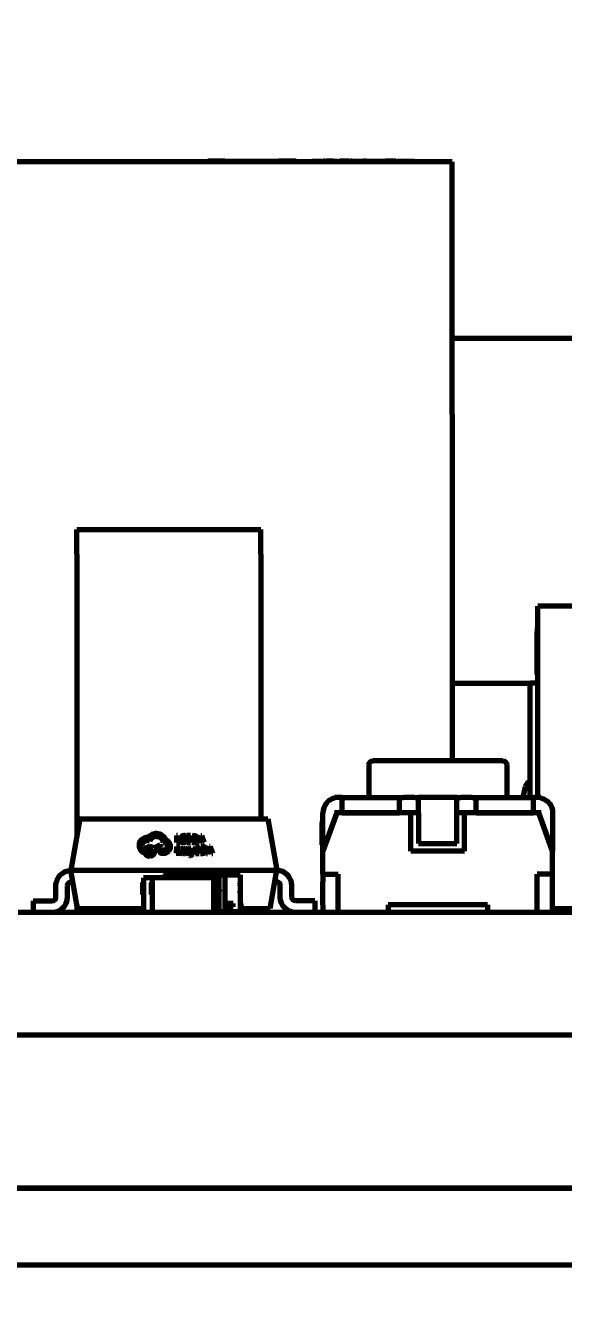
# Model space of a CAD drawing. Header units: millimetres. Extents: x 0 to 1189, y 0 to 841.
# Drawn here: x 566.72 to 573.75, y 577.02 to 593.76 of the extents above; entities that cross this region are included whole.
import ezdxf

# ---------------------------------------------------------------- set-up
doc = ezdxf.new("R2010")
doc.units = ezdxf.units.MM
doc.header["$LTSCALE"] = 0.75
doc.layers.add('FD_Dimensions', color=7, linetype='Continuous', lineweight=35)
doc.layers.add('Visible', color=7, linetype='Continuous', lineweight=70)
doc.styles.get("Standard").update_dxf_attribs({"font": 'arial.ttf'})
doc.dimstyles.new('Dim-ISO-25', dxfattribs={"dimtxt": 3.5, "dimasz": 3.5, "dimexe": 2.1, "dimexo": 2.1, "dimgap": 1.4, "dimtad": 1, "dimzin": 12, "dimdsep": 46, "dimtxsty": 'Standard', "dimcen": 0, "dimazin": 3, "dimtp": 0.1, "dimtm": 0.1, "dimtfac": 0.714286, "dimtmove": 0, "dimatfit": 3, "dimfxl": 1, "dimtzin": 12, "dimarcsym": 0})

# ---------------------------------------------------------------- blocks, each defined once
blk = doc.blocks.new('*D53')
at = {"layer": 'Defpoints', "color": 0, "transparency": 16777216}
for p in [(650.869146, 593.760403), (550.357187, 575.580703), (650.869146, 554.580703)]:
    blk.add_point(p, dxfattribs=at)
at = {"layer": 'FD_Dimensions', "color": 0, "lineweight": -2, "transparency": 16777216}
for p, q in [((650.869146, 591.660403), (650.869146, 552.480703)), ((550.357187, 573.480703), (550.357187, 552.480703)), ((553.857187, 554.580703), (647.369146, 554.580703))]:
    blk.add_line(p, q, dxfattribs=at)
at = {"layer": 'FD_Dimensions', "color": 0, "transparency": 16777216}
for points in [[(553.857187, 555.164037), (553.857187, 553.99737), (550.357187, 554.580703)], [(647.369146, 555.164037), (647.369146, 553.99737), (650.869146, 554.580703)]]:
    blk.add_solid(points, dxfattribs=at)
at = {"layer": 'FD_Dimensions', "color": 0, "transparency": 16777216, "insert": (600.613167, 557.767709), "char_height": 3.5, "attachment_point": 5}
blk.add_mtext('100.51', dxfattribs=at)

msp = doc.modelspace()

# ---------------------------------------------------------------- linework, layer by layer
at = {"layer": 'Visible', "extrusion": (0, 1, 0)}
for p, q in [((572.294, 591.981), (561.094, 591.981)), ((569.18, 591.991), (569.104, 591.991)), ((569.104, 591.991), (569.104, 591.981)), ((569.324, 591.991), (569.18, 591.991)), ((569.324, 591.991), (569.496, 591.991)), ((569.324, 591.991), (569.324, 591.981)), ((569.496, 591.991), (569.677, 591.991)), ((569.677, 591.991), (569.867, 591.991)), ((569.677, 591.991), (569.677, 591.981)), ((569.867, 591.991), (569.919, 591.991)), ((569.867, 591.991), (569.867, 591.981)), ((569.919, 591.991), (570.026, 591.991)), ((569.919, 591.991), (569.919, 591.981)), ((570.19, 591.991), (570.026, 591.991)), ((570.026, 591.991), (570.026, 591.981)), ((570.257, 591.991), (570.19, 591.991)), ((570.257, 591.991), (570.257, 591.981)), ((570.465, 591.991), (570.465, 591.981)), ((570.465, 591.991), (570.602, 591.991)), ((570.602, 591.991), (570.602, 591.981)), ((570.61, 591.991), (570.61, 591.981)), ((570.633, 591.991), (570.61, 591.991)), ((570.633, 591.991), (570.648, 591.991)), ((570.633, 591.991), (570.633, 591.981)), ((570.69, 591.991), (570.648, 591.991)), ((570.746, 591.991), (570.69, 591.991)), ((570.746, 591.991), (570.747, 591.991)), ((570.746, 591.991), (570.746, 591.981)), ((570.747, 591.991), (570.779, 591.991)), ((570.747, 591.991), (570.747, 591.981)), ((570.779, 591.991), (570.779, 591.981)), ((570.779, 591.991), (570.8, 591.991)), ((570.8, 591.991), (570.8, 591.981)), ((570.822, 591.991), (570.822, 591.981)), ((570.871, 591.991), (570.822, 591.991)), ((570.924, 591.991), (570.871, 591.991)), ((570.944, 591.991), (570.924, 591.991)), ((570.944, 591.991), (570.944, 591.981)), ((570.944, 591.991), (570.961, 591.991)), ((570.961, 591.991), (570.961, 591.981)), ((570.961, 591.991), (570.967, 591.991)), ((570.967, 591.991), (570.967, 591.981)), ((570.988, 591.991), (570.967, 591.991)), ((570.988, 591.991), (571.053, 591.991)), ((571.053, 591.991), (571.135, 591.991)), ((571.135, 591.991), (571.135, 591.981)), ((571.17, 591.991), (571.135, 591.991)), ((571.17, 591.991), (571.17, 591.981)), ((571.17, 591.991), (571.306, 591.991)), ((571.306, 591.991), (571.306, 591.981)), ((571.306, 591.991), (571.318, 591.991)), ((571.318, 591.991), (571.354, 591.991)), ((571.318, 591.991), (571.318, 591.981)), ((571.354, 591.991), (571.424, 591.991)), ((571.354, 591.991), (571.354, 591.981)), ((571.523, 591.991), (571.424, 591.991)), ((571.561, 591.991), (571.523, 591.991)), ((571.561, 591.991), (571.561, 591.981)), ((571.575, 591.991), (571.612, 591.991)), ((571.575, 591.991), (571.575, 591.981)), ((571.612, 591.991), (571.636, 591.991)), ((571.612, 591.991), (571.612, 591.981)), ((571.636, 591.991), (571.742, 591.991)), ((571.636, 591.991), (571.636, 591.981)), ((571.742, 591.991), (571.768, 591.991)), ((571.742, 591.991), (571.742, 591.981)), ((571.768, 591.991), (571.804, 591.991)), ((571.768, 591.991), (571.768, 591.981)), ((571.804, 591.991), (571.804, 591.981)), ((572.294, 588.681), (572.294, 591.981)), ((572.294, 589.681), (581.015, 589.681)), ((572.294, 588.681), (572.294, 584.161)), ((567.394, 587.181), (569.794, 587.181)), ((567.394, 586.861), (567.394, 587.181)), ((569.794, 586.861), (569.794, 587.181)), ((567.394, 586.861), (567.394, 583.179)), ((569.794, 586.861), (569.794, 583.401)), ((573.413, 583.681), (573.413, 586.181)), ((573.913, 586.181), (573.413, 586.181)), ((573.403, 585.896), (573.403, 585.85)), ((573.403, 585.896), (573.413, 585.896)), ((573.403, 585.85), (573.413, 585.85)), ((573.403, 585.85), (573.403, 585.846)), ((573.403, 585.663), (573.403, 585.846)), ((573.403, 585.846), (573.413, 585.846)), ((573.403, 585.66), (573.403, 585.663)), ((573.403, 585.663), (573.413, 585.663)), ((573.403, 585.66), (573.413, 585.66)), ((573.403, 585.556), (573.403, 585.66)), ((573.403, 585.373), (573.403, 585.556)), ((573.403, 585.556), (573.413, 585.556)), ((573.403, 585.353), (573.403, 585.373)), ((573.403, 585.373), (573.413, 585.373)), ((573.403, 585.311), (573.403, 585.353)), ((573.403, 585.311), (573.413, 585.311)), ((573.403, 585.286), (573.403, 585.311)), ((573.403, 585.286), (573.413, 585.286)), ((573.313, 585.172), (572.294, 585.172)), ((573.313, 585.181), (573.413, 585.181)), ((573.313, 583.681), (573.313, 585.181)), ((571.207, 584.111), (571.207, 583.681)), ((572.957, 584.161), (571.257, 584.161)), ((573.007, 584.111), (573.007, 583.681)), ((573.22, 583.681), (573.253, 583.824)), ((570.757, 583.674), (570.757, 583.681)), ((570.857, 583.681), (570.757, 583.681)), ((570.857, 583.681), (571.607, 583.681)), ((570.857, 583.481), (570.857, 583.681)), ((571.607, 583.681), (571.657, 583.681)), ((571.607, 583.481), (571.607, 583.681)), ((571.807, 583.681), (571.657, 583.681)), ((571.807, 583.681), (571.857, 583.681)), ((572.357, 583.681), (571.857, 583.681)), ((571.857, 583.681), (571.857, 583.654)), ((571.857, 583.481), (571.857, 583.654)), ((572.357, 583.681), (572.407, 583.681)), ((572.357, 583.654), (572.357, 583.681)), ((572.357, 583.481), (572.357, 583.654)), ((572.557, 583.681), (572.407, 583.681)), ((572.557, 583.681), (572.607, 583.681)), ((572.607, 583.681), (573.357, 583.681)), ((572.607, 583.481), (572.607, 583.681)), ((573.457, 583.681), (573.357, 583.681)), ((573.357, 583.481), (573.357, 583.681)), ((573.457, 583.674), (573.457, 583.681)), ((570.607, 582.981), (570.607, 583.481)), ((570.789, 583.481), (570.607, 582.981)), ((570.789, 583.481), (570.757, 583.481)), ((571.757, 583.481), (570.789, 583.481)), ((570.857, 583.481), (571.607, 583.481)), ((571.807, 583.481), (571.757, 583.481)), ((571.757, 582.981), (571.757, 583.481)), ((571.807, 583.481), (571.757, 583.481)), ((571.857, 583.481), (571.807, 583.481)), ((571.857, 583.481), (571.857, 583.081)), ((572.407, 583.481), (572.357, 583.481)), ((572.357, 583.081), (572.357, 583.481)), ((572.457, 583.481), (572.407, 583.481)), ((572.457, 583.481), (572.407, 583.481)), ((573.425, 583.481), (572.457, 583.481)), ((572.457, 582.981), (572.457, 583.481)), ((572.607, 583.481), (573.357, 583.481)), ((573.457, 583.481), (573.425, 583.481)), ((573.607, 582.981), (573.425, 583.481)), ((573.607, 583.481), (573.607, 582.981)), ((567.433, 583.401), (567.315, 582.731)), ((567.433, 583.401), (569.387, 583.401)), ((569.387, 583.401), (569.587, 583.401)), ((569.587, 583.401), (569.887, 583.401)), ((569.887, 583.401), (570.005, 582.731)), ((570.597, 583.376), (570.597, 583.352)), ((570.597, 583.376), (570.607, 583.376)), ((570.597, 583.352), (570.607, 583.352)), ((570.597, 583.352), (570.597, 583.35)), ((570.597, 583.256), (570.597, 583.35)), ((570.597, 583.35), (570.607, 583.35)), ((568.345, 583.112), (568.345, 583.112)), ((568.693, 583.185), (568.692, 583.095)), ((568.705, 583.185), (568.693, 583.185)), ((568.704, 583.105), (568.705, 583.185)), ((568.74, 583.105), (568.704, 583.105)), ((568.705, 583.185), (568.705, 583.185)), ((568.74, 583.095), (568.74, 583.105)), ((568.744, 583.138), (568.744, 583.138)), ((568.812, 583.17), (568.813, 583.182)), ((568.812, 583.17), (568.812, 583.17)), ((568.812, 583.098), (568.812, 583.109)), ((568.831, 583.184), (568.83, 583.094)), ((568.878, 583.184), (568.831, 583.184)), ((568.842, 583.145), (568.842, 583.174)), ((568.842, 583.174), (568.878, 583.173)), ((568.842, 583.173), (568.878, 583.173)), ((568.875, 583.145), (568.842, 583.145)), ((568.842, 583.105), (568.842, 583.135)), ((568.842, 583.135), (568.875, 583.134)), ((568.842, 583.134), (568.875, 583.134)), ((568.879, 583.104), (568.842, 583.105)), ((568.875, 583.134), (568.875, 583.145)), ((568.875, 583.134), (568.875, 583.134)), ((568.878, 583.173), (568.878, 583.184)), ((568.878, 583.173), (568.878, 583.173)), ((568.879, 583.094), (568.879, 583.104)), ((568.897, 583.184), (568.896, 583.094)), ((568.923, 583.183), (568.897, 583.184)), ((568.909, 583.173), (568.908, 583.104)), ((568.908, 583.104), (568.921, 583.104)), ((568.922, 583.173), (568.909, 583.173)), ((568.922, 583.173), (568.909, 583.173)), ((568.909, 583.173), (568.909, 583.173)), ((568.971, 583.139), (568.971, 583.139)), ((569.011, 583.183), (568.975, 583.093)), ((568.988, 583.093), (568.997, 583.118)), ((568.988, 583.093), (568.997, 583.118)), ((568.997, 583.118), (569.035, 583.117)), ((568.997, 583.118), (569.035, 583.117)), ((568.997, 583.118), (568.997, 583.118)), ((569.015, 583.165), (569.001, 583.128)), ((569.015, 583.165), (569.001, 583.128)), ((569.001, 583.128), (569.032, 583.128)), ((569.023, 583.183), (569.011, 583.183)), ((569.017, 583.171), (569.016, 583.171)), ((569.017, 583.171), (569.016, 583.171)), ((569.016, 583.171), (569.016, 583.171)), ((569.017, 583.171), (569.017, 583.171)), ((569.032, 583.128), (569.018, 583.165)), ((569.031, 583.128), (569.018, 583.165)), ((569.057, 583.093), (569.023, 583.183)), ((569.035, 583.117), (569.044, 583.093)), ((569.035, 583.117), (569.044, 583.093)), ((569.035, 583.117), (569.035, 583.117)), ((570.597, 583.255), (570.597, 583.256)), ((570.597, 583.256), (570.607, 583.256)), ((570.597, 583.255), (570.607, 583.255)), ((570.597, 583.201), (570.597, 583.255)), ((570.597, 583.107), (570.597, 583.201)), ((570.597, 583.201), (570.607, 583.201)), ((570.597, 583.097), (570.597, 583.107)), ((570.597, 583.107), (570.607, 583.107)), ((568.205, 583.058), (568.205, 583.057)), ((568.283, 582.957), (568.283, 582.957)), ((568.48, 583.063), (568.393, 583.019)), ((568.409, 582.983), (568.5, 583.029)), ((568.409, 582.983), (568.5, 583.029)), ((568.409, 582.977), (568.409, 582.983)), ((568.409, 582.977), (568.409, 582.976)), ((568.477, 582.974), (568.477, 582.974)), ((568.5, 583.029), (568.48, 583.063)), ((568.496, 582.954), (568.534, 582.954)), ((568.496, 582.954), (568.534, 582.954)), ((568.496, 582.954), (568.496, 582.954)), ((568.5, 583.029), (568.5, 583.029)), ((568.53, 582.993), (568.501, 582.993)), ((568.522, 583.092), (568.527, 583.092)), ((568.522, 583.092), (568.527, 583.092)), ((568.522, 583.092), (568.522, 583.092)), ((568.534, 582.954), (568.534, 582.954)), ((568.617, 583.043), (568.617, 583.042)), ((568.692, 583.043), (568.691, 582.953)), ((568.691, 582.953), (568.74, 582.953)), ((568.691, 582.953), (568.691, 582.953)), ((568.691, 582.953), (568.74, 582.953)), ((568.692, 583.095), (568.74, 583.095)), ((568.692, 583.095), (568.692, 583.095)), ((568.692, 583.095), (568.74, 583.095)), ((568.739, 583.043), (568.692, 583.043)), ((568.703, 583.032), (568.739, 583.032)), ((568.703, 583.004), (568.703, 583.032)), ((568.703, 583.032), (568.739, 583.032)), ((568.736, 583.004), (568.703, 583.004)), ((568.703, 582.963), (568.703, 582.994)), ((568.703, 582.994), (568.736, 582.993)), ((568.703, 582.993), (568.736, 582.993)), ((568.74, 582.963), (568.703, 582.963)), ((568.736, 582.993), (568.736, 583.004)), ((568.736, 582.993), (568.736, 582.993)), ((568.739, 583.032), (568.739, 583.043)), ((568.739, 583.032), (568.739, 583.032)), ((568.74, 583.095), (568.74, 583.095)), ((568.74, 582.953), (568.74, 582.963)), ((568.74, 582.953), (568.74, 582.953)), ((568.751, 582.97), (568.751, 582.97)), ((568.758, 583.012), (568.758, 583.001)), ((568.758, 583.001), (568.758, 583.001)), ((568.792, 582.993), (568.773, 582.991)), ((568.792, 582.985), (568.777, 582.983)), ((568.792, 582.985), (568.777, 582.983)), ((568.792, 582.979), (568.792, 582.985)), ((568.792, 582.962), (568.792, 582.962)), ((568.792, 582.962), (568.792, 582.962)), ((568.792, 582.962), (568.792, 582.953)), ((568.792, 582.962), (568.792, 582.962)), ((568.792, 582.953), (568.803, 582.952)), ((568.792, 582.953), (568.792, 582.952)), ((568.792, 582.952), (568.803, 582.952)), ((568.803, 582.952), (568.803, 582.994)), ((568.803, 582.994), (568.803, 582.993)), ((568.803, 582.952), (568.803, 582.952)), ((568.812, 583.098), (568.812, 583.098)), ((568.819, 582.999), (568.819, 582.999)), ((568.819, 582.966), (568.819, 582.955)), ((568.819, 582.955), (568.819, 582.954)), ((568.83, 583.094), (568.879, 583.094)), ((568.83, 583.094), (568.83, 583.094)), ((568.83, 583.094), (568.879, 583.094)), ((568.836, 582.98), (568.836, 582.98)), ((568.86, 583.004), (568.86, 583.015)), ((568.86, 583.004), (568.86, 583.004)), ((568.863, 582.969), (568.863, 582.969)), ((568.869, 583.016), (568.894, 582.952)), ((568.869, 583.016), (568.869, 583.016)), ((568.882, 583.016), (568.869, 583.016)), ((568.869, 583.016), (568.894, 582.952)), ((568.871, 582.933), (568.871, 582.923)), ((568.879, 583.094), (568.879, 583.094)), ((568.898, 582.968), (568.882, 583.016)), ((568.894, 582.952), (568.889, 582.94)), ((568.896, 583.094), (568.921, 583.094)), ((568.896, 583.094), (568.921, 583.094)), ((568.896, 583.094), (568.896, 583.094)), ((568.9, 582.962), (568.898, 582.968)), ((568.9, 582.962), (568.9, 582.962)), ((568.919, 583.016), (568.901, 582.968)), ((568.901, 582.942), (568.931, 583.016)), ((568.901, 582.942), (568.931, 583.015)), ((568.931, 583.016), (568.919, 583.016)), ((568.931, 583.016), (568.931, 583.015)), ((568.944, 583.041), (568.943, 582.952)), ((568.943, 582.952), (568.943, 582.951)), ((568.943, 582.952), (568.992, 582.951)), ((568.943, 582.951), (568.992, 582.951)), ((568.99, 583.041), (568.944, 583.041)), ((568.955, 583.031), (568.99, 583.03)), ((568.955, 583.002), (568.955, 583.031)), ((568.955, 583.031), (568.99, 583.03)), ((568.988, 583.002), (568.955, 583.002)), ((568.955, 582.992), (568.988, 582.991)), ((568.955, 582.962), (568.955, 582.992)), ((568.955, 582.992), (568.988, 582.992)), ((568.992, 582.961), (568.955, 582.962)), ((568.975, 583.093), (568.988, 583.093)), ((568.975, 583.093), (568.988, 583.093)), ((568.975, 583.093), (568.975, 583.093)), ((568.988, 583.093), (568.988, 583.093)), ((568.988, 582.992), (568.988, 583.002)), ((568.988, 582.992), (568.988, 582.991)), ((568.99, 583.03), (568.99, 583.041)), ((568.99, 583.03), (568.99, 583.03)), ((568.992, 582.951), (568.992, 582.961)), ((568.992, 582.951), (568.992, 582.951)), ((569.01, 583.041), (569.009, 582.951)), ((569.009, 582.951), (569.034, 582.951)), ((569.009, 582.951), (569.034, 582.951)), ((569.009, 582.951), (569.009, 582.951)), ((569.036, 583.04), (569.01, 583.041)), ((569.021, 583.03), (569.021, 582.961)), ((569.035, 583.03), (569.021, 583.03)), ((569.035, 583.03), (569.021, 583.03)), ((569.021, 583.03), (569.021, 583.03)), ((569.021, 582.961), (569.034, 582.961)), ((569.044, 583.093), (569.057, 583.093)), ((569.044, 583.093), (569.057, 583.093)), ((569.044, 583.093), (569.044, 583.093)), ((569.057, 583.093), (569.057, 583.093)), ((569.083, 582.996), (569.083, 582.996)), ((569.123, 583.04), (569.088, 582.951)), ((569.088, 582.951), (569.101, 582.95)), ((569.088, 582.951), (569.088, 582.95)), ((569.088, 582.95), (569.101, 582.95)), ((569.101, 582.95), (569.11, 582.975)), ((569.101, 582.95), (569.11, 582.975)), ((569.101, 582.95), (569.101, 582.95)), ((569.11, 582.975), (569.148, 582.974)), ((569.11, 582.975), (569.148, 582.975)), ((569.11, 582.975), (569.11, 582.975)), ((569.128, 583.022), (569.114, 582.985)), ((569.128, 583.022), (569.114, 582.985)), ((569.114, 582.985), (569.144, 582.985)), ((569.136, 583.04), (569.123, 583.04)), ((569.13, 583.028), (569.129, 583.028)), ((569.13, 583.028), (569.129, 583.028)), ((569.129, 583.028), (569.129, 583.028)), ((569.13, 583.028), (569.13, 583.028)), ((569.144, 582.985), (569.131, 583.022)), ((569.144, 582.985), (569.131, 583.022)), ((569.17, 582.95), (569.136, 583.04)), ((569.148, 582.975), (569.157, 582.95)), ((569.148, 582.975), (569.148, 582.974)), ((569.148, 582.974), (569.157, 582.95)), ((569.157, 582.95), (569.17, 582.95)), ((569.157, 582.95), (569.17, 582.95)), ((569.157, 582.95), (569.157, 582.95)), ((569.17, 582.95), (569.17, 582.95)), ((570.597, 583.075), (570.597, 583.097)), ((570.597, 583.075), (570.607, 583.075)), ((570.597, 583.062), (570.597, 583.075)), ((570.597, 583.062), (570.607, 583.062)), ((570.607, 582.681), (570.607, 582.981)), ((572.457, 582.981), (571.757, 582.981)), ((571.857, 583.081), (572.357, 583.081)), ((573.607, 582.681), (573.607, 582.981)), ((568.871, 582.923), (568.871, 582.923)), ((567.315, 582.731), (570.005, 582.731)), ((567.403, 582.231), (567.315, 582.731)), ((568.378, 582.631), (568.265, 582.631)), ((568.265, 582.631), (568.265, 582.181)), ((569.178, 582.631), (568.378, 582.631)), ((568.378, 582.631), (568.378, 582.181)), ((568.524, 582.671), (568.726, 582.671)), ((568.524, 582.671), (568.524, 582.631)), ((568.726, 582.671), (569.326, 582.671)), ((568.726, 582.671), (568.726, 582.631)), ((569.246, 582.631), (569.178, 582.631)), ((569.178, 582.631), (569.178, 582.181)), ((569.246, 582.631), (569.246, 582.181)), ((569.326, 582.671), (569.524, 582.671)), ((569.326, 582.671), (569.326, 582.191)), ((569.524, 582.671), (569.524, 582.191)), ((569.916, 582.231), (570.005, 582.731)), ((570.607, 582.681), (570.607, 582.581)), ((570.607, 582.681), (570.807, 582.681)), ((570.807, 582.181), (570.807, 582.681)), ((573.407, 582.181), (573.407, 582.681)), ((573.607, 582.681), (573.407, 582.681)), ((573.607, 582.581), (573.607, 582.681)), ((567.12, 582.381), (567.12, 582.531)), ((567.27, 582.381), (567.27, 582.531)), ((567.32, 582.581), (567.341, 582.581)), ((568.255, 582.575), (568.255, 582.563)), ((568.255, 582.575), (568.265, 582.575)), ((568.255, 582.563), (568.265, 582.563)), ((568.255, 582.563), (568.255, 582.563)), ((568.255, 582.515), (568.255, 582.563)), ((568.255, 582.563), (568.265, 582.563)), ((568.255, 582.514), (568.255, 582.515)), ((568.255, 582.515), (568.265, 582.515)), ((568.255, 582.514), (568.265, 582.514)), ((568.255, 582.487), (568.255, 582.514)), ((568.255, 582.44), (568.255, 582.487)), ((568.255, 582.487), (568.265, 582.487)), ((568.255, 582.435), (568.255, 582.44)), ((568.255, 582.44), (568.265, 582.44)), ((568.255, 582.424), (568.255, 582.435)), ((568.368, 582.575), (568.368, 582.563)), ((568.368, 582.575), (568.378, 582.575)), ((568.368, 582.563), (568.378, 582.563)), ((568.368, 582.563), (568.368, 582.563)), ((568.368, 582.515), (568.368, 582.563)), ((568.368, 582.563), (568.378, 582.563)), ((568.368, 582.514), (568.368, 582.515)), ((568.368, 582.515), (568.378, 582.515)), ((568.368, 582.514), (568.378, 582.514)), ((568.368, 582.487), (568.368, 582.514)), ((568.368, 582.44), (568.368, 582.487)), ((568.368, 582.487), (568.378, 582.487)), ((568.368, 582.435), (568.368, 582.44)), ((568.368, 582.44), (568.378, 582.44)), ((568.368, 582.424), (568.368, 582.435)), ((569.247, 582.491), (569.246, 582.491)), ((569.251, 582.466), (569.246, 582.479)), ((569.246, 582.466), (569.251, 582.466)), ((569.246, 582.461), (569.252, 582.461)), ((569.262, 582.45), (569.247, 582.491)), ((569.252, 582.461), (569.257, 582.45)), ((569.257, 582.45), (569.262, 582.45)), ((569.525, 582.566), (569.524, 582.566)), ((569.525, 582.543), (569.524, 582.543)), ((569.525, 582.45), (569.524, 582.45)), ((569.525, 582.431), (569.524, 582.431)), ((569.525, 582.555), (569.525, 582.566)), ((569.525, 582.555), (569.525, 582.543)), ((569.525, 582.529), (569.525, 582.543)), ((569.525, 582.529), (569.525, 582.496)), ((569.525, 582.496), (569.525, 582.464)), ((569.525, 582.45), (569.525, 582.464)), ((569.525, 582.431), (569.525, 582.45)), ((570, 582.581), (569.978, 582.581)), ((570.05, 582.381), (570.05, 582.531)), ((570.2, 582.381), (570.2, 582.531)), ((570.607, 582.281), (570.607, 582.581)), ((570.807, 582.281), (570.807, 582.581)), ((573.407, 582.281), (573.407, 582.581)), ((573.607, 582.281), (573.607, 582.581)), ((566.82, 582.331), (567.07, 582.331)), ((566.82, 582.331), (566.82, 582.181)), ((567.394, 582.283), (567.394, 582.181)), ((568.255, 582.424), (568.265, 582.424)), ((568.255, 582.417), (568.255, 582.424)), ((568.255, 582.417), (568.265, 582.417)), ((568.368, 582.424), (568.378, 582.424)), ((568.368, 582.417), (568.368, 582.424)), ((568.368, 582.417), (568.378, 582.417)), ((569.253, 582.298), (569.246, 582.298)), ((569.253, 582.255), (569.253, 582.298)), ((569.336, 582.298), (569.326, 582.298)), ((569.435, 582.298), (569.336, 582.298)), ((569.336, 582.255), (569.336, 582.298)), ((569.435, 582.255), (569.435, 582.298)), ((569.534, 582.298), (569.524, 582.298)), ((569.534, 582.298), (569.534, 582.255)), ((570.5, 582.331), (570.25, 582.331)), ((570.5, 582.331), (570.5, 582.181)), ((570.607, 582.281), (570.607, 582.181)), ((572.757, 582.281), (571.457, 582.281)), ((571.457, 582.281), (571.457, 582.181)), ((572.757, 582.281), (572.757, 582.181)), ((573.607, 582.181), (573.607, 582.281)), ((604.277, 582.181), (566.627, 582.181)), ((567.403, 582.231), (568.265, 582.231)), ((569.246, 582.255), (569.253, 582.255)), ((569.246, 582.191), (569.326, 582.191)), ((569.276, 582.181), (569.276, 582.191)), ((569.336, 582.255), (569.326, 582.255)), ((569.326, 582.191), (569.524, 582.191)), ((569.336, 582.255), (569.435, 582.255)), ((569.474, 582.181), (569.474, 582.191)), ((569.534, 582.255), (569.524, 582.255)), ((569.524, 582.231), (569.916, 582.231)), ((569.794, 582.231), (569.794, 582.181)), ((573.607, 582.231), (573.913, 582.231)), ((562.857, 580.581), (615.357, 580.581)), ((615.357, 578.581), (562.857, 578.581)), ((562.857, 578.581), (615.357, 578.581)), ((559.848, 577.581), (638.366, 577.581))]:
    msp.add_line(p, q, dxfattribs=at)
at = {"layer": 'Visible', "extrusion": (-2e-16, 0, -1)}
for centre, radius, start, end in [((-571.257, 584.111), 0.05, 0, 90), ((-572.957, 584.111), 0.05, 90, 180), ((-573.349, 583.802), 0.0983, 12.9946, 68.4731), ((-573.407, 583.481), 0.2, 104.4775, 180), ((-567.32, 582.531), 0.2, 0, 88.5706), ((-567.32, 582.531), 0.05, 0, 90), ((-570.25, 582.381), 0.2, 270, 0), ((-570.25, 582.381), 0.05, 270, 0)]:
    msp.add_arc(centre, radius, start, end, dxfattribs=at)
at = {"layer": 'Visible'}
for centre, radius, start, end in [((570.807, 583.481), 0.2, 104.4775, 180), ((568.431, 583.082), 0.0909, 89.1054, 160.4796), ((568.431, 583.082), 0.0909, 89.1054, 160.4796), ((568.345, 582.976), 0.0652, 89.7462, 158.7733), ((568.527, 583.043), 0.0498, 273.3072, 359.5717), ((568.529, 583.043), 0.0884, 316.4234, 359.5989), ((568.529, 583.043), 0.0884, 316.4234, 359.5989), ((570, 582.531), 0.2, 0, 88.5706), ((570, 582.531), 0.05, 0, 90), ((567.07, 582.381), 0.05, 270, 0), ((567.07, 582.381), 0.2, 270, 0)]:
    msp.add_arc(centre, radius, start, end, dxfattribs=at)
for centre, major_axis, ratio, start_param, end_param in [((568.307, 583.057), (-0.095, 0.0379), 0.998078, -0.42024, 0.371555), ((568.314, 583.041), (-0.037, 0.113), 0.938501, -0.306775, 0.427816), ((568.449, 582.991), (-0.047, 0.217), 0.770729, -0.169321, 0.310662), ((568.436, 583.071), (-0.05, 0.132), 0.946253, -1.056607, -0.353838), ((568.432, 583.106), (-0.122, 0.048), 0.828966, 3.776968, 4.28203), ((572.697, 585.769), (3.946, 2.658), 0.090912, 3.080254, 3.156515), ((572.697, 585.769), (3.946, 2.658), 0.090912, 3.079468, 3.156515), ((568.277, 582.756), (0.546, 0.418), 0.182778, 0.100898, 0.230986), ((566.109, 586.611), (-2.838, 3.499), 0.081357, 3.074759, 3.147976), ((564.046, 590.941), (-4.905, 7.84), 0.069728, 3.097321, 3.154001), ((564.046, 590.941), (-4.905, 7.84), 0.069728, 3.097321, 3.154001), ((564.515, 577.394), (4.432, 5.771), 0.066395, -0.003657, 0.050208), ((564.515, 577.394), (4.432, 5.771), 0.066395, -0.003657, 0.050208), ((567.117, 581.639), (1.834, 1.522), 0.103437, -0.086867, 0.017578), ((567.117, 581.639), (1.834, 1.522), 0.103437, -0.085339, 0.017578), ((566.03, 585.425), (-2.922, 2.309), 0.087728, 3.128541, 3.209802), ((558.766, 589.333), (-10.198, 6.217), 0.05775, 3.124475, 3.176218), ((558.766, 589.333), (-10.198, 6.217), 0.05775, 3.124475, 3.176218), ((568.304, 583.054), (-0.0646, 0.0777), 0.967518, 0.853951, 1.612322), ((568.304, 583.053), (-0.0646, 0.0777), 0.967518, 0.860396, 1.612322), ((568.511, 583.379), (0.258, 0.409), 0.461244, 3.016756, 3.286695), ((568.511, 583.379), (0.258, 0.409), 0.461244, 3.016756, 3.286695), ((568.342, 582.977), (0.0593, 0.0295), 0.959748, 0.237652, 1.08546), ((568.52, 583.062), (-0.037, 0.103), 0.906485, 2.897278, 3.568548), ((568.52, 583.062), (-0.037, 0.103), 0.906485, 2.897278, 3.568548), ((570.378, 585.057), (1.621, 2.102), 0.081991, 3.134823, 3.203814), ((570.378, 585.057), (1.621, 2.102), 0.081991, 3.134823, 3.203814), ((568.986, 582.804), (-0.221, 0.174), 0.179241, -0.026411, 0.137763), ((568.986, 582.804), (-0.221, 0.174), 0.179241, -0.026411, 0.135005), ((569.021, 583.296), (0.255, 0.333), 0.158446, 3.129664, 3.260637), ((567.883, 584.575), (-0.9, 1.621), 0.104176, 3.082853, 3.20165), ((567.883, 584.575), (-0.9, 1.621), 0.104176, 3.082853, 3.20165), ((568.568, 583.385), (-0.214, 0.423), 0.179752, 3.04927, 3.206437), ((569.113, 583.151), (0.292, 0.161), 0.210475, 3.025172, 3.173062), ((569.113, 583.151), (0.292, 0.161), 0.210475, 3.024309, 3.173062), ((570.035, 584.835), (1.219, 1.879), 0.119694, 3.154959, 3.217963), ((570.035, 584.835), (1.219, 1.879), 0.119694, 3.154959, 3.217963), ((569.177, 582.979), (-0.356, 0.013), 0.11069, 0.08995, 0.297884), ((569.177, 582.979), (-0.356, 0.013), 0.11069, 0.08995, 0.297884), ((568.307, 583.592), (-0.55, 0.634), 0.166253, 2.996478, 3.12286), ((568.307, 583.592), (-0.55, 0.634), 0.166253, 2.996478, 3.12286), ((568.675, 582.975), (-0.186, 0), 0.170239, 3.29183, 3.569388), ((568.158, 583.332), (-0.702, 0.371), 0.136887, 3.068376, 3.212458), ((568.158, 583.332), (-0.702, 0.371), 0.136887, 3.068376, 3.212458), ((567.886, 582.463), (0.975, 0.514), 0.114019, -0.061071, 0.027478), ((566.222, 586.468), (-2.838, 3.499), 0.081357, 3.074759, 3.147976), ((564.159, 590.798), (-4.905, 7.84), 0.069728, 3.097321, 3.154001), ((564.159, 590.798), (-4.905, 7.84), 0.069728, 3.097321, 3.154001), ((564.628, 577.251), (4.432, 5.771), 0.066395, -0.003657, 0.050208), ((564.628, 577.251), (4.432, 5.771), 0.066395, -0.003657, 0.050208), ((567.23, 581.496), (1.834, 1.522), 0.103437, -0.086867, 0.017578), ((567.23, 581.496), (1.834, 1.522), 0.103437, -0.085339, 0.017578), ((566.142, 585.283), (-2.922, 2.309), 0.087728, 3.128541, 3.209802), ((558.879, 589.19), (-10.198, 6.217), 0.05775, 3.124475, 3.176218), ((558.879, 589.19), (-10.198, 6.217), 0.05775, 3.124475, 3.176218), ((568.897, 582.941), (0.0331, 0.0136), 0.412145, 3.610904, 3.919515), ((568.897, 582.941), (0.0331, 0.0136), 0.412145, 3.610904, 3.919515)]:
    msp.add_ellipse(centre, major_axis=major_axis, ratio=ratio, start_param=start_param, end_param=end_param, dxfattribs=at)
at = {"layer": 'Visible', "extrusion": (-2e-16, 0, -1)}
for centre, major_axis, ratio, start_param, end_param in [((568.322, 583.09), (-0.0435, 0.0153), 0.648896, 1.081491, 1.87541), ((568.322, 583.09), (-0.0435, 0.0153), 0.648896, 1.081491, 1.87541), ((570.282, 585.663), (1.51, 2.555), 0.098076, 3.084616, 3.170325), ((568.337, 583.924), (-0.475, 0.815), 0.203961, 3.140598, 3.261849), ((565.033, 578.599), (3.755, 4.407), 0.041411, -0.034769, 0.048816), ((565.033, 578.599), (3.755, 4.407), 0.041411, -0.034769, 0.049283), ((568.897, 582.974), (-0.066, 0.0292), 0.305188, -0.1243, 0.191785), ((568.897, 582.974), (-0.066, 0.0292), 0.305188, -0.131618, 0.191785), ((569.483, 582.872), (-0.651, 0.124), 0.038186, -0.200112, -0.063865), ((568.711, 582.997), (-0.139, 0.024), 0.091416, 2.683925, 2.983096), ((568.711, 582.997), (-0.139, 0.024), 0.091416, 2.683925, 2.983096), ((564.982, 585.49), (-3.868, 2.526), 0.037882, 3.117243, 3.200419)]:
    msp.add_ellipse(centre, major_axis=major_axis, ratio=ratio, start_param=start_param, end_param=end_param, dxfattribs=at)
at = {"layer": 'Visible'}
for points in [[(568.246, 583.059), (568.246, 583.094), (568.275, 583.122), (568.311, 583.122)], [(568.246, 583.059), (568.246, 583.094), (568.275, 583.122), (568.311, 583.122)], [(568.325, 583.159), (568.32, 583.159), (568.315, 583.16), (568.31, 583.16)], [(568.354, 583.187), (568.343, 583.179), (568.334, 583.169), (568.325, 583.159)], [(568.432, 583.173), (568.479, 583.172), (568.517, 583.137), (568.522, 583.092)], [(568.432, 583.172), (568.479, 583.172), (568.517, 583.137), (568.522, 583.092)], [(568.758, 583.173), (568.749, 583.164), (568.744, 583.153), (568.744, 583.138)], [(568.756, 583.139), (568.757, 583.15), (568.76, 583.159), (568.766, 583.166)], [(568.756, 583.139), (568.757, 583.15), (568.76, 583.159), (568.766, 583.165)], [(568.756, 583.138), (568.756, 583.138), (568.756, 583.138), (568.756, 583.139)], [(568.765, 583.113), (568.759, 583.119), (568.756, 583.128), (568.756, 583.139)], [(568.756, 583.106), (568.763, 583.097), (568.774, 583.093), (568.787, 583.093)], [(568.756, 583.105), (568.763, 583.097), (568.774, 583.093), (568.787, 583.093)], [(568.791, 583.186), (568.778, 583.186), (568.766, 583.182), (568.758, 583.173)], [(568.766, 583.165), (568.773, 583.172), (568.781, 583.175), (568.791, 583.175)], [(568.766, 583.166), (568.773, 583.172), (568.781, 583.175), (568.791, 583.175)], [(568.791, 583.175), (568.799, 583.175), (568.806, 583.173), (568.812, 583.17)], [(568.791, 583.175), (568.799, 583.175), (568.806, 583.173), (568.812, 583.17)], [(568.957, 583.171), (568.948, 583.179), (568.937, 583.183), (568.923, 583.183)], [(568.971, 583.139), (568.971, 583.153), (568.966, 583.163), (568.957, 583.171)], [(569.016, 583.171), (569.016, 583.169), (569.015, 583.166), (569.015, 583.165)], [(569.016, 583.171), (569.016, 583.168), (569.015, 583.166), (569.015, 583.165)], [(569.018, 583.165), (569.018, 583.166), (569.017, 583.168), (569.017, 583.171)], [(569.018, 583.165), (569.018, 583.166), (569.017, 583.168), (569.017, 583.171)], [(568.246, 583.058), (568.246, 583.058), (568.246, 583.058), (568.246, 583.058)], [(568.369, 582.976), (568.369, 582.991), (568.358, 583.001), (568.344, 583.001)], [(568.344, 582.913), (568.38, 582.913), (568.409, 582.942), (568.409, 582.977)], [(568.344, 582.913), (568.38, 582.913), (568.409, 582.941), (568.409, 582.976)], [(568.501, 582.993), (568.5, 582.993), (568.499, 582.994), (568.497, 582.994)], [(568.773, 582.991), (568.758, 582.989), (568.751, 582.982), (568.751, 582.97)], [(568.751, 582.97), (568.751, 582.964), (568.753, 582.96), (568.757, 582.956)], [(568.751, 582.97), (568.751, 582.964), (568.753, 582.96), (568.757, 582.956)], [(568.78, 583.018), (568.772, 583.018), (568.764, 583.016), (568.758, 583.012)], [(568.758, 583.001), (568.764, 583.006), (568.771, 583.009), (568.779, 583.009)], [(568.758, 583.001), (568.764, 583.006), (568.771, 583.009), (568.779, 583.009)], [(568.763, 582.971), (568.763, 582.968), (568.764, 582.965), (568.766, 582.963)], [(568.777, 582.983), (568.771, 582.982), (568.768, 582.981), (568.766, 582.979)], [(568.777, 582.983), (568.771, 582.982), (568.768, 582.981), (568.766, 582.979)], [(568.803, 582.994), (568.804, 583.01), (568.796, 583.018), (568.78, 583.018)], [(568.787, 583.093), (568.797, 583.093), (568.805, 583.095), (568.812, 583.098)], [(568.787, 583.093), (568.797, 583.093), (568.805, 583.095), (568.812, 583.098)], [(568.787, 582.966), (568.79, 582.969), (568.792, 582.973), (568.792, 582.979)], [(568.826, 583.013), (568.821, 583.009), (568.819, 583.005), (568.819, 582.999)], [(568.837, 582.96), (568.831, 582.96), (568.824, 582.962), (568.819, 582.966)], [(568.844, 583.018), (568.837, 583.018), (568.831, 583.016), (568.826, 583.013)], [(568.833, 582.994), (568.832, 582.995), (568.831, 582.997), (568.831, 583)], [(568.834, 583.006), (568.837, 583.008), (568.84, 583.009), (568.843, 583.009)], [(568.834, 583.006), (568.837, 583.008), (568.84, 583.008), (568.843, 583.008)], [(568.843, 583.009), (568.849, 583.008), (568.855, 583.007), (568.86, 583.004)], [(568.843, 583.008), (568.849, 583.008), (568.855, 583.007), (568.86, 583.004)], [(568.86, 583.015), (568.855, 583.017), (568.85, 583.018), (568.844, 583.018)], [(568.848, 582.975), (568.85, 582.973), (568.851, 582.971), (568.851, 582.968)], [(568.848, 582.974), (568.85, 582.973), (568.851, 582.971), (568.851, 582.968)], [(568.877, 582.931), (568.875, 582.931), (568.873, 582.932), (568.871, 582.933)], [(568.889, 582.94), (568.886, 582.934), (568.882, 582.931), (568.877, 582.931)], [(568.878, 582.922), (568.888, 582.922), (568.896, 582.928), (568.901, 582.942)], [(568.878, 582.922), (568.888, 582.922), (568.896, 582.929), (568.901, 582.942)], [(568.901, 582.968), (568.901, 582.965), (568.9, 582.964), (568.9, 582.962)], [(569.07, 583.028), (569.061, 583.036), (569.049, 583.04), (569.036, 583.04)], [(569.083, 582.996), (569.084, 583.01), (569.079, 583.02), (569.07, 583.028)], [(569.129, 583.028), (569.129, 583.026), (569.128, 583.024), (569.128, 583.022)], [(569.129, 583.028), (569.129, 583.025), (569.128, 583.023), (569.128, 583.022)], [(569.131, 583.022), (569.13, 583.023), (569.13, 583.025), (569.13, 583.028)], [(569.131, 583.022), (569.13, 583.023), (569.13, 583.025), (569.13, 583.028)]]:
    msp.add_open_spline(points, degree=3, dxfattribs=at)
for points, knots in [([(568.617, 583.043), (568.617, 583.052), (568.616, 583.061), (568.609, 583.079), (568.605, 583.087), (568.594, 583.102), (568.587, 583.108), (568.572, 583.119), (568.563, 583.124), (568.554, 583.127)], [-0.01135958, -0.01135958, -0.01135958, -0.01135958, -0.0085086, -0.0085086, -0.00570971, -0.00570971, -0.00287822, -0.00287822, 0, 0, 0, 0]), ([(568.284, 583), (568.278, 583.002), (568.273, 583.006), (568.263, 583.014), (568.259, 583.019), (568.252, 583.029), (568.25, 583.034), (568.246, 583.046), (568.245, 583.052), (568.246, 583.059)], [-0.007525904, -0.007525904, -0.007525904, -0.007525904, -0.005627743, -0.005627743, -0.003735936, -0.003735936, -0.001900577, -0.001900577, 0, 0, 0, 0]), ([(568.283, 582.957), (568.285, 582.951), (568.288, 582.945), (568.296, 582.934), (568.301, 582.929), (568.312, 582.922), (568.317, 582.919), (568.33, 582.914), (568.337, 582.913), (568.344, 582.913)], [0, 0, 0, 0, 0.002026923, 0.002026923, 0.004028985, 0.004028985, 0.006027811, 0.006027811, 0.008097059, 0.008097059, 0.008097059, 0.008097059]), ([(568.283, 582.957), (568.285, 582.951), (568.288, 582.945), (568.296, 582.934), (568.301, 582.929), (568.312, 582.922), (568.317, 582.919), (568.33, 582.915), (568.337, 582.913), (568.344, 582.913)], [-0.008105406, -0.008105406, -0.008105406, -0.008105406, -0.006076393, -0.006076393, -0.004072267, -0.004072267, -0.002071381, -0.002071381, 0, 0, 0, 0]), ([(568.344, 583.001), (568.33, 583.001), (568.319, 582.991), (568.319, 582.963), (568.33, 582.952), (568.344, 582.952)], [2, 2, 2, 2, 3, 3, 4, 4, 4, 4]), ([(568.344, 583.001), (568.33, 583.001), (568.319, 582.99), (568.319, 582.976), (568.319, 582.976), (568.319, 582.976)], [2, 2, 2, 2, 3, 3, 3.002264, 3.002264, 3.002264, 3.002264]), ([(568.344, 582.952), (568.358, 582.951), (568.369, 582.963), (568.369, 582.976), (568.369, 582.991), (568.358, 583.001), (568.344, 583.001)], [0, 0, 0, 0, 0.992246, 0.992246, 0.992246, 2, 2, 2, 2]), ([(568.497, 582.994), (568.495, 582.994), (568.492, 582.993), (568.487, 582.991), (568.485, 582.99), (568.481, 582.986), (568.48, 582.984), (568.478, 582.979), (568.477, 582.977), (568.477, 582.974)], [-0.00316295, -0.00316295, -0.00316295, -0.00316295, -0.002383622, -0.002383622, -0.001581474, -0.001581474, -0.000779326, -0.000779326, 0, 0, 0, 0]), ([(568.477, 582.974), (568.477, 582.971), (568.478, 582.969), (568.479, 582.964), (568.481, 582.962), (568.484, 582.959), (568.486, 582.957), (568.491, 582.955), (568.493, 582.954), (568.496, 582.954)], [0.000004732, 0.000004732, 0.000004732, 0.000004732, 0.000764848, 0.000764848, 0.001515288, 0.001515288, 0.002263149, 0.002263149, 0.003026124, 0.003026124, 0.003026124, 0.003026124]), ([(568.477, 582.974), (568.477, 582.972), (568.478, 582.969), (568.479, 582.965), (568.481, 582.963), (568.484, 582.959), (568.486, 582.957), (568.491, 582.955), (568.493, 582.955), (568.496, 582.954)], [-0.003026196, -0.003026196, -0.003026196, -0.003026196, -0.00226133, -0.00226133, -0.001510872, -0.001510872, -0.000762993, -0.000762993, 0, 0, 0, 0]), ([(568.527, 583.092), (568.534, 583.092), (568.54, 583.091), (568.552, 583.086), (568.558, 583.082), (568.567, 583.073), (568.571, 583.067), (568.576, 583.055), (568.577, 583.049), (568.577, 583.042)], [0, 0, 0, 0, 0.001981531, 0.001981531, 0.003983787, 0.003983787, 0.005986043, 0.005986043, 0.007949939, 0.007949939, 0.007949939, 0.007949939]), ([(568.527, 583.092), (568.534, 583.092), (568.54, 583.091), (568.552, 583.086), (568.558, 583.082), (568.567, 583.073), (568.571, 583.067), (568.576, 583.055), (568.577, 583.049), (568.577, 583.042)], [-0.007967574, -0.007967574, -0.007967574, -0.007967574, -0.005986043, -0.005986043, -0.003983787, -0.003983787, -0.001981531, -0.001981531, 0, 0, 0, 0])]:
    msp.add_open_spline(points, degree=3, knots=knots, dxfattribs=at)

# ---------------------------------------------------------------- dimensions: what is measured, and where the dimension line sits
at = {"layer": 'FD_Dimensions'}
dim = msp.add_linear_dim(base=(650.869, 554.581), p1=(550.357, 575.581), p2=(650.869, 593.76), dimstyle='Dim-ISO-25', override={"dimlfac": 1, "dimclrd": 0, "dimclre": 0}, dxfattribs=at)
dim.commit()
dim.dimension.update_dxf_attribs({"geometry": '*D53', "text_midpoint": (600.613, 557.768)})

doc.saveas('drawing.dxf')
